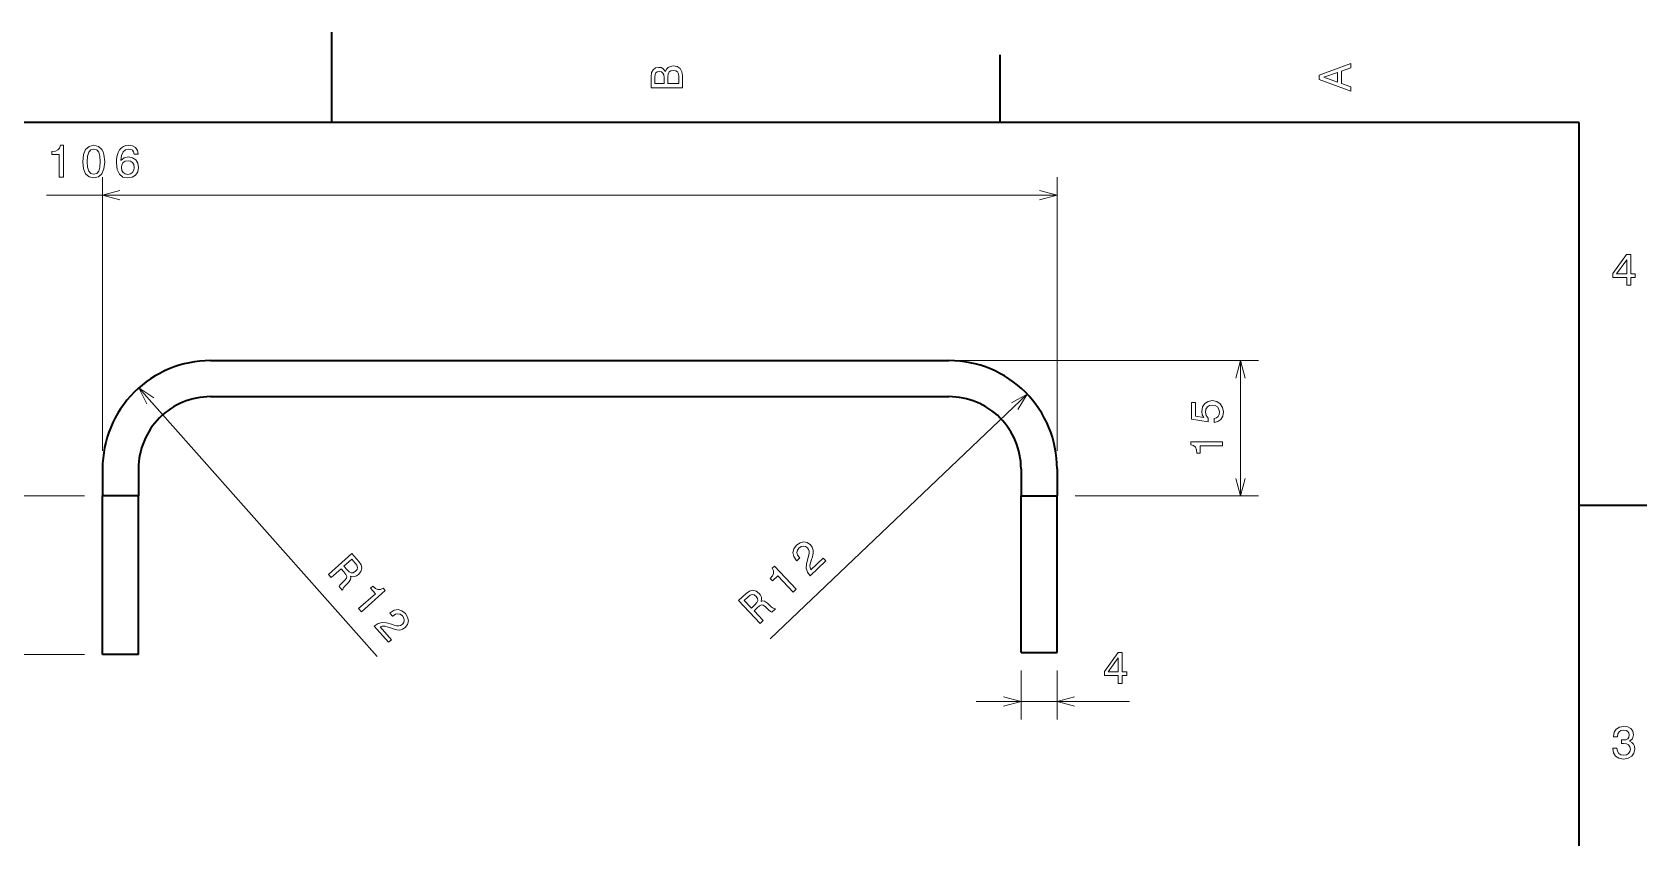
# Model space of a CAD drawing. Extents: x 0 to 297, y 0 to 210.
# Drawn here: x 115.2 to 294.5, y 120.6 to 210 of the extents above; entities that cross this region are included whole.
import ezdxf

# ---------------------------------------------------------------- set-up
doc = ezdxf.new("R2010")
doc.units = 0

msp = doc.modelspace()

# ---------------------------------------------------------------- linework, layer by layer
at = {"color": 7, "lineweight": 35, "ltscale": 0.25}
msp.add_line((148.5, 200), (148.5, 210), dxfattribs=at)
at = {"color": 7, "lineweight": 35, "ltscale": 0.1875}
for p, q in [((222.699997, 200), (222.699997, 207.5)), ((287, 157.5), (294.5, 157.5))]:
    msp.add_line(p, q, dxfattribs=at)
at = {"color": 7, "lineweight": 35}
for p, q in [((287, 200), (10, 200)), ((287, 10), (287, 200)), ((135.019547, 173.54808), (217.019531, 173.54808)), ((135.019547, 169.54808), (217.019531, 169.54808))]:
    msp.add_line(p, q, dxfattribs=at)
at = {"color": 7, "lineweight": 13}
for p, q in [((123.019547, 163.54808), (123.019547, 193.926178)), ((229.019531, 163.54808), (229.019531, 193.926178)), ((116.797012, 191.926178), (229.019531, 191.926178)), ((169.05278, 173.54808), (251.386826, 173.54808)), ((231.019531, 158.54808), (251.386826, 158.54808))]:
    msp.add_line(p, q, dxfattribs=at)
at = {"color": 7, "lineweight": 13, "ltscale": 0.375}
msp.add_line((249.386826, 158.54808), (249.386826, 173.54808), dxfattribs=at)
at = {"color": 8, "lineweight": 13}
for p, q in [((127.058472, 170.527023), (153.510925, 140.692413)), ((225.714264, 169.818619), (197.146057, 142.644165))]:
    msp.add_line(p, q, dxfattribs=at)
at = {"color": 7, "lineweight": 35, "ltscale": 0.075}
for p, q in [((123.019547, 161.54808), (123.019547, 158.54808)), ((127.019547, 161.54808), (127.019547, 158.54808)), ((225.019531, 161.54808), (225.019531, 158.54808)), ((229.019531, 161.54808), (229.019531, 158.54808))]:
    msp.add_line(p, q, dxfattribs=at)
at = {"color": 7, "lineweight": 13, "ltscale": 0.229368}
for p, q in [((121.019547, 158.54808), (111.844833, 158.54808)), ((121.019547, 140.907166), (111.844833, 140.907166))]:
    msp.add_line(p, q, dxfattribs=at)
at = {"color": 7, "lineweight": 35, "ltscale": 0.1}
for p, q in [((127.019547, 158.54808), (123.019547, 158.54808)), ((225.019531, 158.54808), (229.019531, 158.54808)), ((127.019547, 140.907166), (123.019547, 140.907166)), ((225.019531, 141.148041), (229.019531, 141.148041))]:
    msp.add_line(p, q, dxfattribs=at)
at = {"color": 7, "lineweight": 35, "ltscale": 0.441023}
for p, q in [((123.019547, 140.907166), (123.019547, 158.54808)), ((127.019547, 140.907166), (127.019547, 158.54808))]:
    msp.add_line(p, q, dxfattribs=at)
at = {"color": 7, "lineweight": 35, "ltscale": 0.435001}
for p, q in [((225.019531, 141.148041), (225.019531, 158.54808)), ((229.019531, 141.148041), (229.019531, 158.54808))]:
    msp.add_line(p, q, dxfattribs=at)
at = {"color": 7, "lineweight": 13, "ltscale": 0.135975}
for p, q in [((225.019531, 139.148041), (225.019531, 133.709061)), ((229.019531, 139.148041), (229.019531, 133.709061))]:
    msp.add_line(p, q, dxfattribs=at)
at = {"color": 7, "lineweight": 13, "ltscale": 0.425901}
msp.add_line((220.019531, 135.709061), (237.055557, 135.709061), dxfattribs=at)
at = {"color": 7, "lineweight": 13}
for points in [[(185.542007, 205.630417), (185.249496, 205.983429), (185.052811, 206.074219), (184.81073, 206.104477), (184.432495, 206.03891), (184.160156, 205.842224), (183.993729, 205.524506), (183.933212, 205.080704), (183.933212, 203.835022), (187.433212, 203.835022), (187.433212, 205.151306), (187.36261, 205.620331), (187.155838, 205.968307), (186.828018, 206.185165), (186.384216, 206.260818), (186.08667, 206.215424), (185.839554, 206.094391), (185.65799, 205.897705)], [(261.633209, 203.466858), (261.633209, 203.930847), (260.604401, 204.298996), (260.604401, 205.695969), (261.633209, 206.064133), (261.633209, 206.538193), (258.128174, 205.257217), (258.128174, 204.742798)], [(185.385666, 204.984879), (185.385666, 204.298996), (184.351807, 204.298996), (184.351807, 205.025223), (184.382065, 205.297562), (184.472839, 205.489197), (184.629181, 205.605194), (184.86116, 205.645538), (185.093155, 205.600143), (185.254532, 205.479111), (185.355408, 205.272339)], [(187.014618, 205.095825), (187.014618, 204.298996), (185.809296, 204.298996), (185.809296, 205.050446), (185.844589, 205.368164), (185.9505, 205.595108), (186.132065, 205.731277), (186.394302, 205.776657), (186.671692, 205.731277), (186.863327, 205.605194), (186.979324, 205.393372)], [(260.17572, 204.460388), (258.632477, 205), (260.17572, 205.539627)], [(118.224243, 193.926178), (118.683182, 193.926178), (118.683182, 197.451401), (118.34024, 197.451401), (118.249466, 197.143768), (118.067902, 196.936981), (117.790527, 196.815948), (117.407242, 196.775604), (117.407242, 196.417542), (118.224243, 196.417542)], [(120.835632, 195.635834), (120.91127, 194.844055), (121.148315, 194.279205), (121.52655, 193.936264), (122.051041, 193.825317), (122.570496, 193.936264), (122.948746, 194.279205), (123.180725, 194.844055), (123.261429, 195.635834), (123.180725, 196.422577), (123.084915, 196.73526), (122.948746, 196.992462), (122.570496, 197.335403), (122.051041, 197.451401), (121.52655, 197.335403), (121.148315, 196.987427), (120.91127, 196.422577)], [(126.997452, 196.483093), (126.901627, 196.891602), (126.679718, 197.194199), (126.336777, 197.385834), (125.892975, 197.451401), (125.595428, 197.416092), (125.338226, 197.320282), (125.111282, 197.16394), (124.919632, 196.942032), (124.768341, 196.664658), (124.657379, 196.326752), (124.586777, 195.928345), (124.566605, 195.479492), (124.647293, 194.763367), (124.894424, 194.243896), (125.292831, 193.931229), (125.837509, 193.825317), (126.326691, 193.916092), (126.69989, 194.153122), (126.941971, 194.526321), (127.02771, 195.000397), (126.941971, 195.479492), (126.709976, 195.847656), (126.351913, 196.079636), (125.908112, 196.160339), (125.429001, 196.059464), (125.070938, 195.772003), (125.146576, 196.326752), (125.307968, 196.725174), (125.555084, 196.962204), (125.898026, 197.042892), (126.150177, 197.002548), (126.341827, 196.896637), (126.467911, 196.720123), (126.533463, 196.483093)], [(121.319778, 195.635834), (121.360123, 196.246063), (121.486206, 196.68483), (121.71315, 196.942032), (122.051041, 197.032806), (122.383896, 196.942032), (122.61084, 196.68483), (122.736923, 196.246063), (122.777267, 195.635834), (122.736923, 195.020569), (122.61084, 194.581802), (122.383896, 194.3246), (122.051041, 194.238861), (121.71315, 194.3246), (121.486206, 194.581802), (121.360123, 195.020569)], [(126.538513, 194.995346), (126.483032, 194.677628), (126.341827, 194.435547), (126.114883, 194.27417), (125.832458, 194.223724), (125.534912, 194.27417), (125.307968, 194.430511), (125.161713, 194.672577), (125.116318, 194.990295), (125.166748, 195.302979), (125.307968, 195.540009), (125.539948, 195.691315), (125.852631, 195.746796), (126.124969, 195.691315), (126.341827, 195.545059), (126.483032, 195.308029)], [(292.277374, 181.916794), (292.731262, 181.916794), (292.731262, 182.784225), (293.23056, 182.784225), (293.23056, 183.187683), (292.731262, 183.187683), (292.731262, 185.341141), (292.272339, 185.341141), (290.739197, 183.228027), (290.739197, 182.784225), (292.277374, 182.784225)], [(291.162842, 183.187683), (292.277374, 184.756134), (292.277374, 183.187683)], [(246.473999, 166.665375), (246.887543, 166.776321), (247.210312, 167.023438), (247.412033, 167.386551), (247.487686, 167.850525), (247.396912, 168.359894), (247.149796, 168.758316), (246.756424, 169.010468), (246.25209, 169.106293), (245.783081, 169.020554), (245.414917, 168.778488), (245.177887, 168.400238), (245.092148, 167.911041), (245.152679, 167.532806), (245.319092, 167.240295), (244.376007, 167.381516), (244.376007, 168.914658), (243.962463, 168.914658), (243.962463, 167.04361), (245.818375, 166.766235), (245.818375, 167.169693), (245.581345, 167.462204), (245.495605, 167.835403), (245.551086, 168.158173), (245.712463, 168.405289), (245.959595, 168.56163), (246.277313, 168.617096), (246.595032, 168.56163), (246.842148, 168.400238), (246.998489, 168.153122), (247.05397, 167.835403), (247.018661, 167.568115), (246.902679, 167.361343), (246.721115, 167.210037), (246.473999, 167.134399)], [(247.386826, 164.089294), (247.386826, 164.548218), (243.861603, 164.548218), (243.861603, 164.205292), (244.16925, 164.114502), (244.376007, 163.932953), (244.497055, 163.655579), (244.537399, 163.272293), (244.895462, 163.272293), (244.895462, 164.089294)], [(235.814926, 137.709061), (236.268814, 137.709061), (236.268814, 138.576508), (236.768097, 138.576508), (236.768097, 138.979965), (236.268814, 138.979965), (236.268814, 141.133423), (235.809875, 141.133423), (234.276749, 139.020309), (234.276749, 138.576508), (235.814926, 138.576508)], [(234.700378, 138.979965), (235.814926, 140.548401), (235.814926, 138.979965)], [(290.729126, 130.51622), (290.729126, 130.480911), (290.809814, 129.996765), (291.046844, 129.633652), (291.420044, 129.401657), (291.914276, 129.315933), (292.438782, 129.401657), (292.832153, 129.623566), (293.08429, 129.976593), (293.175079, 130.430481), (293.134735, 130.728027), (293.023773, 130.970108), (292.842224, 131.156708), (292.600159, 131.292877), (292.927948, 131.565216), (293.043945, 131.998932), (292.968292, 132.392303), (292.751434, 132.68985), (292.398407, 132.87645), (291.914276, 132.942017), (291.460388, 132.861313), (291.112396, 132.63942), (290.885468, 132.286392), (290.809814, 131.817368), (290.809814, 131.782074), (291.258636, 131.782074), (291.299011, 132.104828), (291.430115, 132.336823), (291.641937, 132.478027), (291.939484, 132.528473), (292.201721, 132.488113), (292.393372, 132.382217), (292.509369, 132.210739), (292.554749, 131.97876), (292.509369, 131.731628), (292.388336, 131.565216), (292.176514, 131.46434), (291.889069, 131.434082), (291.692383, 131.439133), (291.692383, 131.04071), (291.939484, 131.050797), (292.257202, 131.005417), (292.494232, 130.884369), (292.635468, 130.687683), (292.685883, 130.430481), (292.630402, 130.13797), (292.484161, 129.921112), (292.252167, 129.784943), (291.944519, 129.739563), (291.626801, 129.789993), (291.394806, 129.941284), (291.248566, 130.183365), (291.193085, 130.51622)]]:
    msp.add_lwpolyline(points, close=True, dxfattribs=at)
for points in [[(124.951385, 192.443817), (123.019547, 191.926178), (124.951385, 191.408539)], [(227.087692, 191.408539), (229.019531, 191.926178), (227.087692, 192.443817)], [(249.904465, 171.616226), (249.386826, 173.54808), (248.869186, 171.616226)], [(248.869186, 160.479935), (249.386826, 158.54808), (249.904465, 160.479935)], [(223.087692, 135.191422), (225.019531, 135.709061), (223.087692, 136.2267)], [(230.951385, 136.2267), (229.019531, 135.709061), (230.951385, 135.191422)]]:
    msp.add_lwpolyline(points, dxfattribs=at)
at = {"color": 8, "lineweight": 13}
for points in [[(128.727432, 169.424942), (127.058472, 170.527023), (127.952789, 168.738113)], [(224.67128, 168.112106), (225.714264, 169.818619), (223.957764, 168.862228)]]:
    msp.add_lwpolyline(points, dxfattribs=at)
for points in [[(201.607239, 149.64798), (203.35025, 151.305969), (203.051331, 151.620224), (201.673737, 150.30983), (201.587097, 150.554565), (201.583099, 150.822205), (201.741913, 151.467468), (201.853241, 151.782166), (201.944946, 152.168701), (201.942902, 152.514771), (201.836487, 152.824219), (201.640137, 153.10379), (201.286041, 153.351654), (200.884888, 153.429459), (200.475815, 153.332672), (200.083847, 153.064224), (199.792145, 152.668427), (199.688751, 152.24295), (199.777695, 151.805527), (200.063339, 151.388153), (200.112, 151.33699), (200.444519, 151.65329), (200.416718, 151.682526), (200.213257, 151.962296), (200.138123, 152.238846), (200.184021, 152.505234), (200.354065, 152.743561), (200.600769, 152.908615), (200.844788, 152.966721), (201.082672, 152.921539), (201.28952, 152.777252), (201.423828, 152.584824), (201.48996, 152.376266), (201.491211, 152.140808), (201.434692, 151.87825), (201.330338, 151.556244), (201.187744, 150.989044), (201.165009, 150.508041), (201.293259, 150.073196), (201.596817, 149.658951)], [(148.098083, 149.812012), (148.409241, 149.46106), (149.514893, 150.441376), (149.832748, 150.082886), (150.055634, 149.808701), (150.150024, 149.595825), (150.105789, 149.394852), (149.916595, 149.159714), (149.593719, 148.839722), (149.391144, 148.619675), (149.299225, 148.457291), (149.650528, 148.061066), (149.722229, 148.124634), (149.750931, 148.305115), (149.920395, 148.509277), (150.319611, 148.910431), (150.575943, 149.252274), (150.597107, 149.426056), (150.54834, 149.625473), (150.77652, 149.558182), (151.002289, 149.569626), (151.228546, 149.648911), (151.448608, 149.803589), (151.71875, 150.137466), (151.822662, 150.499207), (151.745239, 150.875397), (151.493164, 151.258514), (150.716949, 152.133987)], [(151.085419, 151.072235), (151.266876, 150.821976), (151.33905, 150.59613), (151.297302, 150.377151), (151.119873, 150.159164), (150.867554, 150.002853), (150.645142, 149.987625), (150.423309, 150.100998), (150.193649, 150.321991), (149.835663, 150.725769), (150.707336, 151.498642)], [(199.726105, 147.858612), (200.058624, 148.174927), (197.628998, 150.729156), (197.380524, 150.492798), (197.526779, 150.207321), (197.53775, 149.932373), (197.420197, 149.653503), (197.170288, 149.360107), (197.417053, 149.100662), (198.009033, 149.663757)], [(151.461563, 146.018478), (151.766022, 145.675095), (154.403748, 148.013794), (154.176239, 148.270401), (153.885834, 148.134232), (153.610657, 148.132904), (153.33609, 148.260147), (153.051605, 148.520172), (152.783691, 148.282623), (153.325714, 147.67131)], [(196.052673, 144.364395), (196.392502, 144.687653), (195.374084, 145.758301), (195.721222, 146.088516), (195.987427, 146.320862), (196.196869, 146.422638), (196.399277, 146.385468), (196.6409, 146.204636), (196.971985, 145.893143), (197.199005, 145.69841), (197.364502, 145.612228), (197.748184, 145.977188), (197.682129, 146.046616), (197.500763, 146.068985), (197.290802, 146.231201), (196.875916, 146.616135), (196.525299, 146.860336), (196.350891, 146.875397), (196.15329, 146.819687), (196.212555, 147.050079), (196.193237, 147.275299), (196.106064, 147.498642), (195.943771, 147.713165), (195.600647, 147.971451), (195.235504, 148.062622), (194.862244, 147.972076), (194.48819, 147.706757), (193.640427, 146.90036)], [(194.688629, 147.305786), (194.932373, 147.49588), (195.155548, 147.575912), (195.375854, 147.54187), (195.599915, 147.372177), (195.764984, 147.125473), (195.787979, 146.903732), (195.682449, 146.67807), (195.46962, 146.440826), (195.078629, 146.068909), (194.275711, 146.91301)], [(153.183975, 144.075851), (154.779907, 142.275848), (155.104431, 142.563599), (153.843079, 143.986237), (154.090698, 144.06424), (154.358307, 144.058868), (154.99762, 143.877563), (155.308228, 143.755295), (155.691315, 143.650101), (156.037247, 143.64003), (156.35022, 143.73555), (156.636505, 143.921982), (156.896606, 144.267181), (156.988419, 144.665359), (156.906006, 145.077576), (156.651459, 145.478714), (156.266113, 145.784088), (155.844513, 145.902313), (155.404236, 145.828735), (154.977112, 145.557877), (154.924286, 145.511032), (155.22876, 145.167648), (155.258942, 145.194412), (155.545654, 145.387955), (155.824677, 145.453369), (156.089294, 145.398163), (156.321518, 145.219879), (156.477844, 144.967545), (156.527374, 144.721649), (156.473877, 144.485504), (156.322433, 144.283813), (156.125427, 144.156326), (155.914688, 144.097534), (155.679321, 144.104538), (155.4189, 144.170197), (155.100739, 144.285782), (154.538895, 144.448151), (154.05899, 144.487701), (153.619919, 144.374756), (153.195297, 144.085892)]]:
    msp.add_lwpolyline(points, close=True, dxfattribs=at)
at = {"color": 7, "lineweight": 35}
for centre, radius, start, end in [((135.019547, 161.54808), 12, 90.000003, 180.000005), ((217.019531, 161.54808), 12, 360, 90.000003), ((135.019547, 161.54808), 8, 90.000003, 180.000005), ((217.019531, 161.54808), 8, 360, 90.000003)]:
    msp.add_arc(centre, radius, start, end, dxfattribs=at)

doc.saveas('drawing.dxf')
